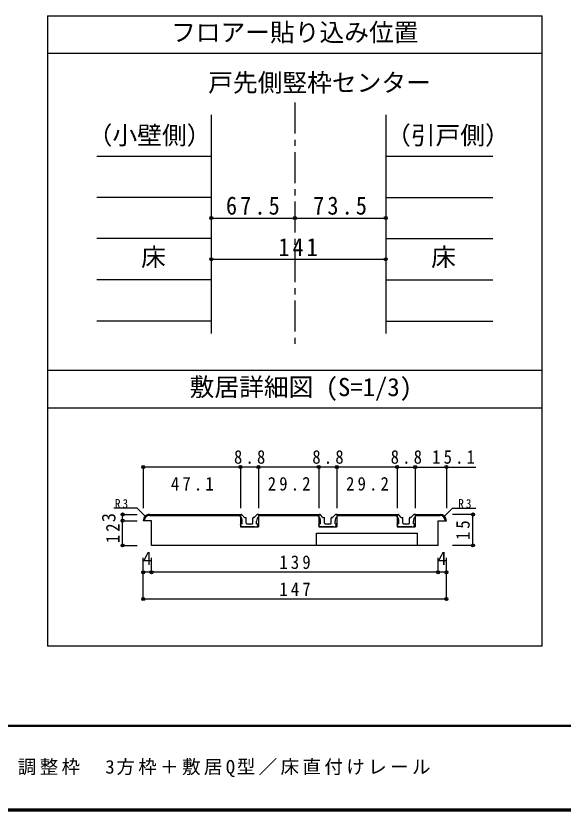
# Model space of a CAD drawing. Units: millimetres at full size, sheet at 1:5, with parts at other scales. Extents: x -973 to 977, y -718 to 696.
# Drawn here: x -459 to -16, y -701 to -58 of the extents above; entities that cross this region are included whole.
import ezdxf
from ezdxf.enums import TextEntityAlignment as Align

# ---------------------------------------------------------------- set-up
doc = ezdxf.new("R2010")
doc.units = ezdxf.units.MM
doc.header["$LTSCALE"] = 5
doc.header["$PDMODE"] = 32
doc.header["$PDSIZE"] = 2.5
doc.linetypes.add('CHAIN1', pattern=[8, 5, -1, 1, -1])
for name, color, linetype in [('0-1_通り芯', 4, 'CHAIN1'), ('0-3_仕上げ', 2, 'Continuous'), ('0-4_枠', 3, 'Continuous'), ('0-A_文字', 7, 'Continuous'), ('0-B_寸法', 7, 'Continuous'), ('2-4_枠', 3, 'Continuous'), ('2-7_金物', 7, 'Continuous'), ('2-B_寸法', 4, 'Continuous'), ('F-1_枠', 6, 'Continuous'), ('F-A_文字', 7, 'Continuous')]:
    doc.layers.add(name, color=color, linetype=linetype)
doc.styles.add('ＭＳ ゴシック', font='')
doc.styles.get('ＭＳ ゴシック').set_extended_font_data('MS Gothic')

msp = doc.modelspace()

# ---------------------------------------------------------------- linework, layer by layer
at = {"layer": '0-1_通り芯'}
msp.add_line((-233.347, -128.5), (-233.347, -325.007), dxfattribs=at)
at = {"layer": '0-3_仕上げ', "color": 4}
for p, q in [((-393.347, -171.801), (-300.847, -171.801)), ((-159.847, -171.801), (-73.347, -171.801)), ((-300.847, -205.103), (-393.347, -205.103)), ((-159.847, -205.103), (-73.347, -205.103)), ((-300.847, -238.404), (-393.347, -238.404)), ((-159.847, -238.404), (-73.347, -238.404)), ((-300.847, -271.706), (-393.347, -271.706)), ((-159.847, -271.706), (-73.347, -271.706)), ((-300.847, -305.007), (-393.347, -305.007)), ((-159.847, -305.007), (-73.347, -305.007))]:
    msp.add_line(p, q, dxfattribs=at)
at = {"layer": '0-4_枠'}
for p, q in [((-300.847, -138.5), (-300.847, -315.007)), ((-159.847, -138.5), (-159.847, -315.007))]:
    msp.add_line(p, q, dxfattribs=at)
at = {"layer": '0-A_文字', "color": 3}
for p, q in [((-433.347, -58.5), (-433.347, -567.5)), ((-433.347, -58.5), (-33.347, -58.5)), ((-33.347, -567.5), (-33.347, -58.5)), ((-433.347, -88.5), (-33.347, -88.5)), ((-33.347, -345.026), (-433.347, -345.026)), ((-433.347, -375.026), (-33.347, -375.026)), ((-33.347, -567.5), (-433.347, -567.5))]:
    msp.add_line(p, q, dxfattribs=at)
at = {"layer": '0-B_寸法', "color": 4}
for p, q in [((-300.847, -221.753), (-233.347, -221.753)), ((-233.347, -221.753), (-159.847, -221.753)), ((-300.847, -255.055), (-159.847, -255.055))]:
    msp.add_line(p, q, dxfattribs=at)
at = {"layer": '0-B_寸法'}
for p in [(-300.847, -221.753), (-233.347, -221.753), (-159.847, -221.753), (-300.847, -255.055), (-159.847, -255.055)]:
    msp.add_point(p, dxfattribs=at)
at = {"layer": '2-4_枠'}
for p, q in [((-350.847, -461.246), (-277.347, -461.246)), ((-350.847, -462.079), (-277.347, -462.079)), ((-350.847, -462.079), (-277.347, -462.079)), ((-262.68, -461.245), (-214.014, -461.245)), ((-262.68, -461.245), (-262.68, -471.245)), ((-262.68, -461.246), (-214.014, -461.246)), ((-262.68, -462.079), (-214.014, -462.079)), ((-262.68, -462.079), (-214.014, -462.079)), ((-214.014, -461.245), (-214.014, -471.245)), ((-199.347, -461.245), (-199.347, -471.245)), ((-199.347, -461.245), (-150.68, -461.245)), ((-199.347, -461.246), (-150.68, -461.246)), ((-199.347, -462.079), (-150.68, -462.079)), ((-199.347, -462.079), (-150.68, -462.079)), ((-150.68, -461.245), (-150.68, -471.245)), ((-136.014, -461.245), (-136.014, -471.245)), ((-136.014, -461.245), (-115.847, -461.245)), ((-136.014, -461.246), (-115.847, -461.246)), ((-136.014, -462.079), (-115.847, -462.079)), ((-136.014, -462.079), (-115.847, -462.079)), ((-349.18, -466.245), (-355.847, -466.245)), ((-349.18, -466.246), (-355.847, -466.246)), ((-349.18, -486.245), (-349.18, -466.245)), ((-117.514, -466.245), (-110.847, -466.245)), ((-117.514, -486.245), (-117.514, -466.245)), ((-117.514, -466.246), (-110.847, -466.246)), ((-277.347, -471.245), (-262.68, -471.245)), ((-277.347, -471.245), (-262.68, -471.245)), ((-214.014, -471.245), (-199.347, -471.245)), ((-214.014, -471.245), (-199.347, -471.245)), ((-150.68, -471.245), (-136.014, -471.245)), ((-150.68, -471.245), (-136.014, -471.245)), ((-215.847, -476.245), (-134.18, -476.245)), ((-134.18, -486.245), (-134.18, -476.245)), ((-117.514, -486.245), (-349.18, -486.245)), ((-117.514, -486.245), (-349.18, -486.245))]:
    msp.add_line(p, q, dxfattribs=at)
for points in [[(-350.847, -461.245), (-277.347, -461.245), (-277.347, -471.245)], [(-215.847, -486.245), (-215.847, -476.245), (-134.18, -476.245)]]:
    msp.add_lwpolyline(points, dxfattribs=at)
for centre, major_axis, start_param, end_param in [((-350.847, -466.245), (5, 0), 1.5707963, 3.1415927), ((-350.847, -466.246), (5, 0), 1.5707963, 3.1415927), ((-350.847, -466.245), (4.167, 0), 1.5707963, 3.1415927), ((-350.847, -466.246), (4.167, 0), 1.5707963, 3.1415927), ((-115.847, -466.245), (5, 0), 6.2831853, 7.8539816), ((-115.847, -466.246), (5, 0), 6.2831853, 7.8539816), ((-115.847, -466.245), (4.167, 0), 6.2831853, 7.8539816), ((-115.847, -466.246), (4.167, 0), 6.2831853, 7.8539816)]:
    msp.add_ellipse(centre, major_axis=major_axis, ratio=0.999999, start_param=start_param, end_param=end_param, dxfattribs=at)
at = {"layer": '2-7_金物'}
for p, q in [((-277.514, -461.246), (-276.609, -461.246)), ((-277.514, -462.912), (-277.514, -461.246)), ((-277.514, -461.246), (-276.609, -461.246)), ((-273.91, -463.599), (-276.019, -461.49)), ((-273.91, -463.599), (-276.019, -461.49)), ((-266.117, -463.599), (-264.008, -461.49)), ((-266.117, -463.599), (-264.008, -461.49)), ((-262.514, -461.246), (-263.418, -461.246)), ((-214.18, -461.246), (-213.275, -461.246)), ((-214.18, -462.912), (-214.18, -461.246)), ((-214.18, -461.246), (-213.275, -461.246)), ((-210.577, -463.599), (-212.686, -461.49)), ((-210.577, -463.599), (-212.686, -461.49)), ((-202.784, -463.599), (-200.674, -461.49)), ((-202.784, -463.599), (-200.674, -461.49)), ((-199.18, -461.246), (-200.085, -461.246)), ((-150.847, -461.246), (-149.942, -461.246)), ((-150.847, -462.912), (-150.847, -461.246)), ((-150.847, -461.246), (-149.942, -461.246)), ((-147.243, -463.599), (-149.353, -461.49)), ((-147.243, -463.599), (-149.353, -461.49)), ((-139.451, -463.599), (-137.341, -461.49)), ((-139.451, -463.599), (-137.341, -461.49)), ((-135.847, -461.246), (-136.752, -461.246)), ((-275.847, -468.746), (-276.847, -468.746)), ((-275.847, -468.746), (-276.847, -468.746)), ((-275.847, -468.746), (-275.847, -466.639)), ((-273.556, -463.746), (-273.014, -463.746)), ((-273.556, -463.746), (-273.014, -463.746)), ((-272.68, -468.246), (-272.68, -464.079)), ((-270.014, -469.246), (-269.514, -468.746)), ((-270.014, -469.246), (-269.514, -468.746)), ((-269.514, -468.746), (-267.847, -468.746)), ((-269.514, -468.746), (-267.847, -468.746)), ((-267.347, -468.246), (-267.347, -464.079)), ((-266.471, -463.746), (-267.014, -463.746)), ((-266.471, -463.746), (-267.014, -463.746)), ((-264.18, -468.746), (-264.18, -466.639)), ((-264.18, -468.746), (-263.18, -468.746)), ((-264.18, -468.746), (-263.18, -468.746)), ((-212.514, -468.746), (-213.514, -468.746)), ((-212.514, -468.746), (-213.514, -468.746)), ((-212.514, -468.746), (-212.514, -466.639)), ((-210.223, -463.746), (-209.68, -463.746)), ((-210.223, -463.746), (-209.68, -463.746)), ((-209.347, -468.246), (-209.347, -464.079)), ((-206.68, -469.246), (-206.18, -468.746)), ((-206.68, -469.246), (-206.18, -468.746)), ((-206.18, -468.746), (-204.514, -468.746)), ((-206.18, -468.746), (-204.514, -468.746)), ((-204.014, -468.246), (-204.014, -464.079)), ((-203.137, -463.746), (-203.68, -463.746)), ((-203.137, -463.746), (-203.68, -463.746)), ((-200.847, -468.746), (-200.847, -466.639)), ((-200.847, -468.746), (-199.847, -468.746)), ((-200.847, -468.746), (-199.847, -468.746)), ((-149.18, -468.746), (-150.18, -468.746)), ((-149.18, -468.746), (-150.18, -468.746)), ((-149.18, -468.746), (-149.18, -466.639)), ((-146.89, -463.746), (-146.347, -463.746)), ((-146.89, -463.746), (-146.347, -463.746)), ((-146.014, -468.246), (-146.014, -464.079)), ((-143.347, -469.246), (-142.847, -468.746)), ((-143.347, -469.246), (-142.847, -468.746)), ((-142.847, -468.746), (-141.18, -468.746)), ((-142.847, -468.746), (-141.18, -468.746)), ((-140.68, -468.246), (-140.68, -464.079)), ((-139.804, -463.746), (-140.347, -463.746)), ((-139.804, -463.746), (-140.347, -463.746)), ((-137.514, -468.746), (-137.514, -466.639)), ((-137.514, -468.746), (-136.514, -468.746)), ((-137.514, -468.746), (-136.514, -468.746)), ((-276.347, -471.246), (-277.157, -469.202)), ((-276.347, -471.246), (-277.157, -469.202)), ((-274.514, -471.246), (-276.347, -471.246)), ((-274.514, -471.246), (-276.347, -471.246)), ((-274.514, -471.246), (-274.18, -470.912)), ((-274.514, -471.246), (-274.18, -470.912)), ((-274.18, -470.912), (-273.847, -471.246)), ((-274.18, -470.912), (-273.847, -471.246)), ((-266.18, -471.246), (-273.847, -471.246)), ((-266.18, -471.246), (-273.847, -471.246)), ((-265.847, -470.912), (-266.18, -471.246)), ((-265.847, -470.912), (-266.18, -471.246)), ((-265.514, -471.246), (-265.847, -470.912)), ((-265.514, -471.246), (-265.847, -470.912)), ((-265.514, -471.246), (-263.68, -471.246)), ((-265.514, -471.246), (-263.68, -471.246)), ((-263.68, -471.246), (-262.87, -469.202)), ((-263.68, -471.246), (-262.87, -469.202)), ((-213.014, -471.246), (-213.823, -469.202)), ((-213.014, -471.246), (-213.823, -469.202)), ((-211.18, -471.246), (-213.014, -471.246)), ((-211.18, -471.246), (-213.014, -471.246)), ((-211.18, -471.246), (-210.847, -470.912)), ((-211.18, -471.246), (-210.847, -470.912)), ((-210.847, -470.912), (-210.514, -471.246)), ((-210.847, -470.912), (-210.514, -471.246)), ((-202.847, -471.246), (-210.514, -471.246)), ((-202.847, -471.246), (-210.514, -471.246)), ((-202.514, -470.912), (-202.847, -471.246)), ((-202.514, -470.912), (-202.847, -471.246)), ((-202.18, -471.246), (-202.514, -470.912)), ((-202.18, -471.246), (-202.514, -470.912)), ((-202.18, -471.246), (-200.347, -471.246)), ((-202.18, -471.246), (-200.347, -471.246)), ((-200.347, -471.246), (-199.537, -469.202)), ((-200.347, -471.246), (-199.537, -469.202)), ((-149.68, -471.246), (-150.49, -469.202)), ((-149.68, -471.246), (-150.49, -469.202)), ((-147.847, -471.246), (-149.68, -471.246)), ((-147.847, -471.246), (-149.68, -471.246)), ((-147.847, -471.246), (-147.514, -470.912)), ((-147.847, -471.246), (-147.514, -470.912)), ((-147.514, -470.912), (-147.18, -471.246)), ((-147.514, -470.912), (-147.18, -471.246)), ((-139.514, -471.246), (-147.18, -471.246)), ((-139.514, -471.246), (-147.18, -471.246)), ((-139.18, -470.912), (-139.514, -471.246)), ((-139.18, -470.912), (-139.514, -471.246)), ((-138.847, -471.246), (-139.18, -470.912)), ((-138.847, -471.246), (-139.18, -470.912)), ((-138.847, -471.246), (-137.014, -471.246)), ((-138.847, -471.246), (-137.014, -471.246)), ((-137.014, -471.246), (-136.204, -469.202)), ((-137.014, -471.246), (-136.204, -469.202))]:
    msp.add_line(p, q, dxfattribs=at)
for points in [[(-262.514, -462.912), (-262.514, -461.246), (-263.418, -461.246)], [(-199.18, -462.912), (-199.18, -461.246), (-200.085, -461.246)], [(-135.847, -462.912), (-135.847, -461.246), (-136.752, -461.246)], [(-272.18, -468.746), (-270.514, -468.746), (-270.014, -469.246)], [(-272.18, -468.746), (-270.514, -468.746), (-270.014, -469.246)], [(-208.847, -468.746), (-207.18, -468.746), (-206.68, -469.246)], [(-208.847, -468.746), (-207.18, -468.746), (-206.68, -469.246)], [(-145.514, -468.746), (-143.847, -468.746), (-143.347, -469.246)], [(-145.514, -468.746), (-143.847, -468.746), (-143.347, -469.246)]]:
    msp.add_lwpolyline(points, dxfattribs=at)
for centre, major_axis, start_param, end_param in [((-276.609, -462.079), (-0.833, 0), 3.9269908, 4.712389), ((-276.609, -462.079), (-0.833, 0), 3.9269908, 4.712389), ((-263.418, -462.079), (-0.833, 0), 4.712389, 5.4977871), ((-263.418, -462.079), (-0.833, 0), 4.712389, 5.4977871), ((-213.275, -462.079), (-0.833, 0), 3.9269908, 4.712389), ((-213.275, -462.079), (-0.833, 0), 3.9269908, 4.712389), ((-200.085, -462.079), (-0.833, 0), 4.712389, 5.4977871), ((-200.085, -462.079), (-0.833, 0), 4.712389, 5.4977871), ((-149.942, -462.079), (-0.833, 0), 3.9269908, 4.712389), ((-149.942, -462.079), (-0.833, 0), 3.9269908, 4.712389), ((-136.752, -462.079), (-0.833, 0), 4.712389, 5.4977871), ((-136.752, -462.079), (-0.833, 0), 4.712389, 5.4977871), ((-280.847, -466.639), (-5, 0), 3.1415927, 3.9826668), ((-280.847, -466.639), (-5, 0), 3.1415927, 3.9826668), ((-276.847, -469.079), (-0.333, 0), 4.712389, 6.6604557), ((-276.847, -469.079), (-0.333, 0), 4.712389, 6.6604557), ((-273.556, -463.246), (-0.5, 0), 0.7853982, 1.5707963), ((-273.556, -463.246), (-0.5, 0), 0.7853982, 1.5707963), ((-273.014, -464.079), (-0.333, 0), 3.1415927, 4.712389), ((-273.014, -464.079), (-0.333, 0), 3.1415927, 4.712389), ((-272.18, -468.246), (-0.5, 0), 6.2831853, 7.8539816), ((-272.18, -468.246), (-0.5, 0), 6.2831853, 7.8539816), ((-267.847, -468.246), (-0.5, 0), 1.5707963, 3.1415927), ((-267.847, -468.246), (-0.5, 0), 1.5707963, 3.1415927), ((-267.014, -464.079), (-0.333, 0), 4.712389, 6.2831853), ((-267.014, -464.079), (-0.333, 0), 4.712389, 6.2831853), ((-266.471, -463.246), (-0.5, 0), 1.5707963, 2.3561945), ((-266.471, -463.246), (-0.5, 0), 1.5707963, 2.3561945), ((-259.18, -466.639), (-5, 0), 5.4421111, 6.2831853), ((-259.18, -466.639), (-5, 0), 5.4421111, 6.2831853), ((-263.18, -469.079), (-0.333, 0), 2.7643223, 4.712389), ((-263.18, -469.079), (-0.333, 0), 2.7643223, 4.712389), ((-217.514, -466.639), (-5, 0), 3.1415927, 3.9826668), ((-217.514, -466.639), (-5, 0), 3.1415927, 3.9826668), ((-213.514, -469.079), (-0.333, 0), 4.712389, 6.6604557), ((-213.514, -469.079), (-0.333, 0), 4.712389, 6.6604557), ((-210.223, -463.246), (-0.5, 0), 0.7853982, 1.5707963), ((-210.223, -463.246), (-0.5, 0), 0.7853982, 1.5707963), ((-209.68, -464.079), (-0.333, 0), 3.1415927, 4.712389), ((-209.68, -464.079), (-0.333, 0), 3.1415927, 4.712389), ((-208.847, -468.246), (-0.5, 0), 6.2831853, 7.8539816), ((-208.847, -468.246), (-0.5, 0), 6.2831853, 7.8539816), ((-204.514, -468.246), (-0.5, 0), 1.5707963, 3.1415927), ((-204.514, -468.246), (-0.5, 0), 1.5707963, 3.1415927), ((-203.68, -464.079), (-0.333, 0), 4.712389, 6.2831853), ((-203.68, -464.079), (-0.333, 0), 4.712389, 6.2831853), ((-203.137, -463.246), (-0.5, 0), 1.5707963, 2.3561945), ((-203.137, -463.246), (-0.5, 0), 1.5707963, 2.3561945), ((-195.847, -466.639), (-5, 0), 5.4421111, 6.2831853), ((-195.847, -466.639), (-5, 0), 5.4421111, 6.2831853), ((-199.847, -469.079), (-0.333, 0), 2.7643223, 4.712389), ((-199.847, -469.079), (-0.333, 0), 2.7643223, 4.712389), ((-154.18, -466.639), (-5, 0), 3.1415927, 3.9826668), ((-154.18, -466.639), (-5, 0), 3.1415927, 3.9826668), ((-150.18, -469.079), (-0.333, 0), 4.712389, 6.6604557), ((-150.18, -469.079), (-0.333, 0), 4.712389, 6.6604557), ((-146.89, -463.246), (-0.5, 0), 0.7853982, 1.5707963), ((-146.89, -463.246), (-0.5, 0), 0.7853982, 1.5707963), ((-146.347, -464.079), (-0.333, 0), 3.1415927, 4.712389), ((-146.347, -464.079), (-0.333, 0), 3.1415927, 4.712389), ((-145.514, -468.246), (-0.5, 0), 6.2831853, 7.8539816), ((-145.514, -468.246), (-0.5, 0), 6.2831853, 7.8539816), ((-141.18, -468.246), (-0.5, 0), 1.5707963, 3.1415927), ((-141.18, -468.246), (-0.5, 0), 1.5707963, 3.1415927), ((-140.347, -464.079), (-0.333, 0), 4.712389, 6.2831853), ((-140.347, -464.079), (-0.333, 0), 4.712389, 6.2831853), ((-139.804, -463.246), (-0.5, 0), 1.5707963, 2.3561945), ((-139.804, -463.246), (-0.5, 0), 1.5707963, 2.3561945), ((-132.514, -466.639), (-5, 0), 5.4421111, 6.2831853), ((-132.514, -466.639), (-5, 0), 5.4421111, 6.2831853), ((-136.514, -469.079), (-0.333, 0), 2.7643223, 4.712389), ((-136.514, -469.079), (-0.333, 0), 2.7643223, 4.712389)]:
    msp.add_ellipse(centre, major_axis=major_axis, ratio=0.999999, start_param=start_param, end_param=end_param, dxfattribs=at)
at = {"layer": '2-B_寸法'}
for p, q in [((-277.347, -422.912), (-355.847, -422.912)), ((-355.847, -422.912), (-355.847, -456.245)), ((-262.68, -422.912), (-277.347, -422.912)), ((-277.347, -422.912), (-277.347, -456.245)), ((-214.014, -422.912), (-262.68, -422.912)), ((-262.68, -422.912), (-262.68, -456.245)), ((-199.347, -422.912), (-214.014, -422.912)), ((-214.014, -422.912), (-214.014, -456.245)), ((-150.68, -422.912), (-199.347, -422.912)), ((-199.347, -422.912), (-199.347, -456.245)), ((-150.68, -422.912), (-136.014, -422.912)), ((-150.68, -422.912), (-150.68, -456.245)), ((-136.014, -422.912), (-136.014, -456.245)), ((-136.014, -422.912), (-87.02, -422.912)), ((-110.847, -422.912), (-110.847, -456.245)), ((-360.847, -456.246), (-379.538, -456.246)), ((-360.847, -456.246), (-379.538, -456.246)), ((-372.514, -466.246), (-372.514, -461.246)), ((-372.514, -461.246), (-360.847, -461.246)), ((-354.383, -462.71), (-360.847, -456.246)), ((-354.383, -462.71), (-360.847, -456.246)), ((-112.311, -462.71), (-105.847, -456.246)), ((-112.311, -462.71), (-105.847, -456.246)), ((-89.322, -461.246), (-105.989, -461.246)), ((-105.847, -456.246), (-87.02, -456.246)), ((-105.847, -456.246), (-87.02, -456.246)), ((-89.322, -486.245), (-89.322, -461.246)), ((-372.514, -486.245), (-372.514, -466.246)), ((-372.514, -466.246), (-360.847, -466.246)), ((-372.514, -486.245), (-360.847, -486.245)), ((-89.322, -486.245), (-105.989, -486.245)), ((-355.847, -507.912), (-355.847, -496.245)), ((-349.18, -507.912), (-349.18, -496.245)), ((-117.514, -507.912), (-117.514, -496.245)), ((-110.847, -507.912), (-110.847, -496.245)), ((-349.18, -507.912), (-355.847, -507.912)), ((-355.847, -529.579), (-355.847, -507.912)), ((-117.514, -507.912), (-349.18, -507.912)), ((-110.847, -507.912), (-117.514, -507.912)), ((-110.847, -529.579), (-110.847, -507.912)), ((-110.847, -529.579), (-355.847, -529.579))]:
    msp.add_line(p, q, dxfattribs=at)
at = {"layer": '2-B_寸法', "color": 7}
for p in [(-355.847, -422.912), (-277.347, -422.912), (-262.68, -422.912), (-214.014, -422.912), (-199.347, -422.912), (-150.68, -422.912), (-136.014, -422.912), (-110.847, -422.912), (-372.514, -461.246), (-89.322, -461.246), (-372.514, -466.246), (-372.514, -486.245), (-89.322, -486.245), (-355.847, -507.912), (-349.18, -507.912), (-117.514, -507.912), (-110.847, -507.912), (-355.847, -529.579), (-110.847, -529.579)]:
    msp.add_point(p, dxfattribs=at)
at = {"layer": 'F-1_枠'}
for p, q in [((976.653, -631.667), (-973.347, -631.667)), ((976.653, -632.5), (-973.347, -632.5)), ((976.653, -699.167), (-973.347, -699.167)), ((976.653, -700), (-973.347, -700)), ((976.653, -700.833), (-973.347, -700.833))]:
    msp.add_line(p, q, dxfattribs=at)

# ---------------------------------------------------------------- texts
at = {"layer": '0-A_文字', "style": 'ＭＳ ゴシック'}
for s, p in [('フロアー貼り込み位置', (-333.347, -83.5)), ('戸先側竪枠センター', (-303.347, -124.091)), ('（小壁側）', (-400.759, -166.697)), ('（引戸側）', (-159.562, -166.697)), ('床', (-357.597, -265.055)), ('床', (-123.097, -265.055)), ('敷居詳細図 (S=1/3)', (-318.347, -370.016))]:
    msp.add_text(s, height=14.66, dxfattribs=at).set_placement(p, align=Align.BOTTOM_LEFT)
at = {"layer": '0-B_寸法', "char_height": 14.66, "attachment_point": 7, "style": 'ＭＳ ゴシック'}
for s, insert in [('\\T1.28;\\W0.9;67.5', (-288.972, -219.253)), ('\\T1.28;\\W0.9;73.5', (-218.472, -219.253)), ('\\T1.27;\\W0.9;141', (-246.597, -252.555))]:
    msp.add_mtext(s, dxfattribs=dict(at, insert=insert))
at = {"layer": '2-B_寸法', "color": 7, "style": 'ＭＳ ゴシック'}
msp.add_text('3', height=11, rotation=90, dxfattribs=at).set_placement((-375.014, -467.496), align=Align.BOTTOM_LEFT)
for p in [(-356.264, -505.412), (-117.93, -505.412)]:
    msp.add_text('4', height=11, dxfattribs=at).set_placement(p, align=Align.BOTTOM_LEFT)
at = {"layer": '2-B_寸法', "color": 7, "attachment_point": 7, "style": 'ＭＳ ゴシック'}
for s, insert, char_height in [('\\T1.38;\\W0.9;8.8', (-282.514, -420.412), 11), ('\\T1.38;\\W0.9;8.8', (-219.18, -420.412), 11), ('\\T1.38;\\W0.9;8.8', (-155.847, -420.412), 11), ('\\T1.38;\\W0.9;15.1', (-122.336, -420.412), 11), ('\\T1.38;\\W0.9;47.1', (-333.472, -442.079), 11), ('\\T1.38;\\W0.9;29.2', (-255.222, -442.079), 11), ('\\T1.38;\\W0.9;29.2', (-191.889, -442.079), 11), ('\\T1.36;\\W0.9;R3', (-378.705, -456.246), 7.331), ('\\T1.36;\\W0.9;R3', (-378.705, -456.246), 7.331), ('\\T1.36;\\W0.9;R3', (-101.187, -456.246), 7.331), ('\\T1.36;\\W0.9;R3', (-101.187, -456.246), 7.331), ('\\T1.38;\\W0.9;139', (-245.847, -505.412), 11), ('\\T1.38;\\W0.9;147', (-245.847, -527.079), 11)]:
    msp.add_mtext(s, dxfattribs=dict(at, insert=insert, char_height=char_height))
at = {"layer": '2-B_寸法', "color": 7, "char_height": 11, "attachment_point": 7, "rotation": 90, "style": 'ＭＳ ゴシック'}
for s, insert in [('\\T1.36;\\W0.9;15', (-91.822, -481.87)), ('\\T1.36;\\W0.9;12', (-375.014, -484.37))]:
    msp.add_mtext(s, dxfattribs=dict(at, insert=insert))
at = {"layer": 'F-A_文字', "insert": (-846.68, -673.333), "char_height": 11, "attachment_point": 7, "style": 'ＭＳ ゴシック'}
msp.add_mtext('\\T1.18;ドレタス\u3000H24\\~３枚引き込み戸（レールタイプ）調整枠\u30003方枠＋敷居Q型／床直付けレール', dxfattribs=at)

doc.saveas('drawing.dxf')
